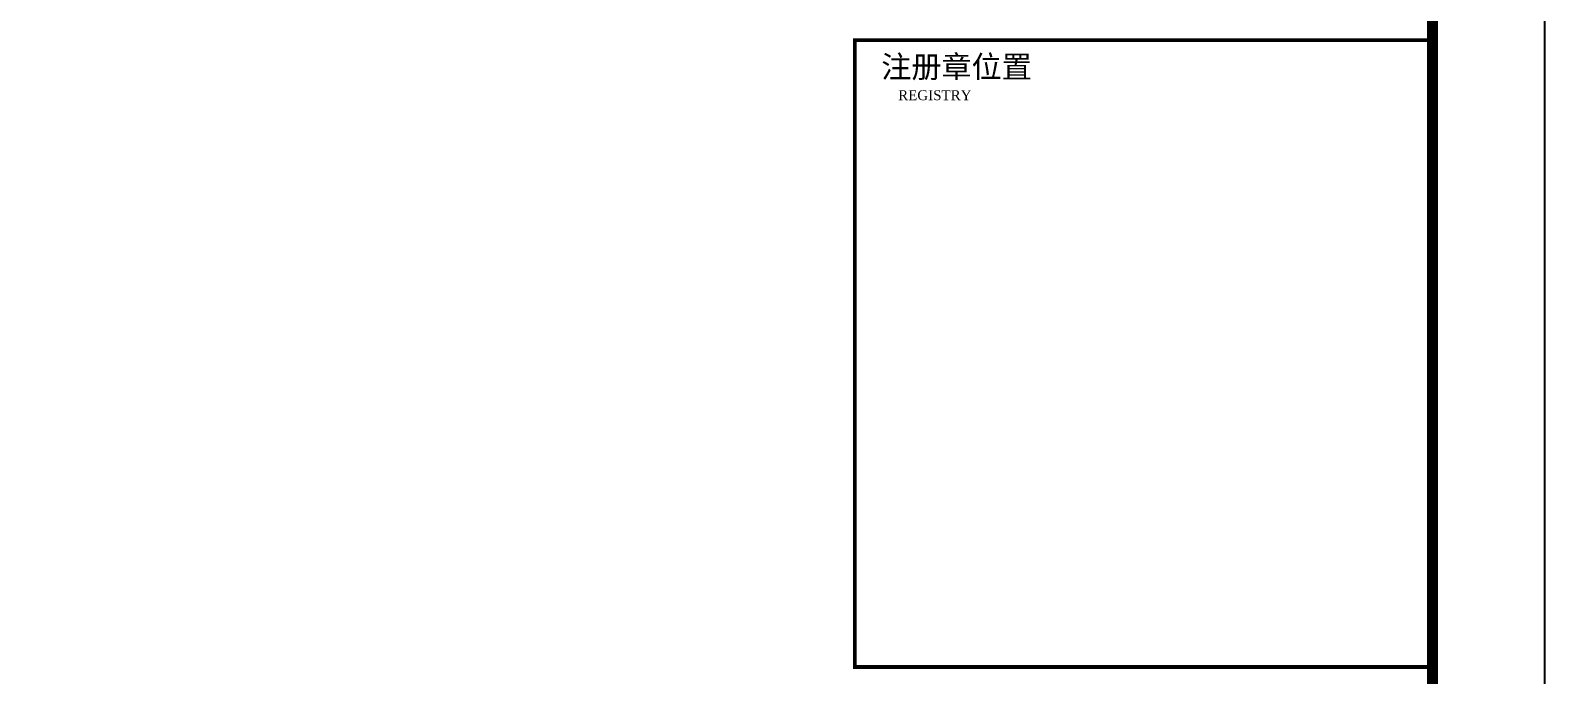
# Model space of a CAD drawing. Extents: x 962303 to 1579583, y -174742 to 224716.
# Drawn here: x 1403188 to 1423433, y -74794 to -66176 of the extents above; entities that cross this region are included whole.
import ezdxf

# ---------------------------------------------------------------- set-up
doc = ezdxf.new("R2010")
doc.units = 0
doc.header["$LTSCALE"] = 1000
doc.header["$MEASUREMENT"] = 0
doc.layers.add('PUB_TEXT', color=7, linetype='Continuous')
doc.layers.add('PUB_TITLE', color=4, linetype='Continuous')
doc.styles.add('GHF', font='times.ttf')
doc.styles.add('STYLE1', font='simhei.ttf', dxfattribs={"width": 0.8})

msp = doc.modelspace()

# ---------------------------------------------------------------- linework, layer by layer
at = {"layer": 'PUB_TITLE'}
msp.add_lwpolyline([(1334333.3, -111741.9), (1423433.3, -111741.9), (1423433.3, -48741.9), (1334333.3, -48741.9)], close=True, dxfattribs=at)
at = {"layer": 'PUB_TITLE', "const_width": 150}
msp.add_lwpolyline([(1338083.3, -110241.9), (1421933.3, -110241.9), (1421933.3, -50241.9), (1338083.3, -50241.9)], close=True, dxfattribs=at)
at = {"layer": 'PUB_TITLE', "color": 4, "const_width": 52.2}
msp.add_lwpolyline([(1414211.3, -66309), (1421972.8, -66309), (1421972.8, -74690.2), (1414211.3, -74690.2)], close=True, dxfattribs=at)

# ---------------------------------------------------------------- texts
at = {"layer": 'PUB_TEXT'}
for s, height, style, p in [('注册章位置', 295.21, 'STYLE1', (1414563.9, -66811.1)), ('REGISTRY', 132.84, 'GHF', (1414789.9, -67110.9))]:
    msp.add_text(s, height=height, dxfattribs=dict(at, style=style)).set_placement(p)

doc.saveas('drawing.dxf')
